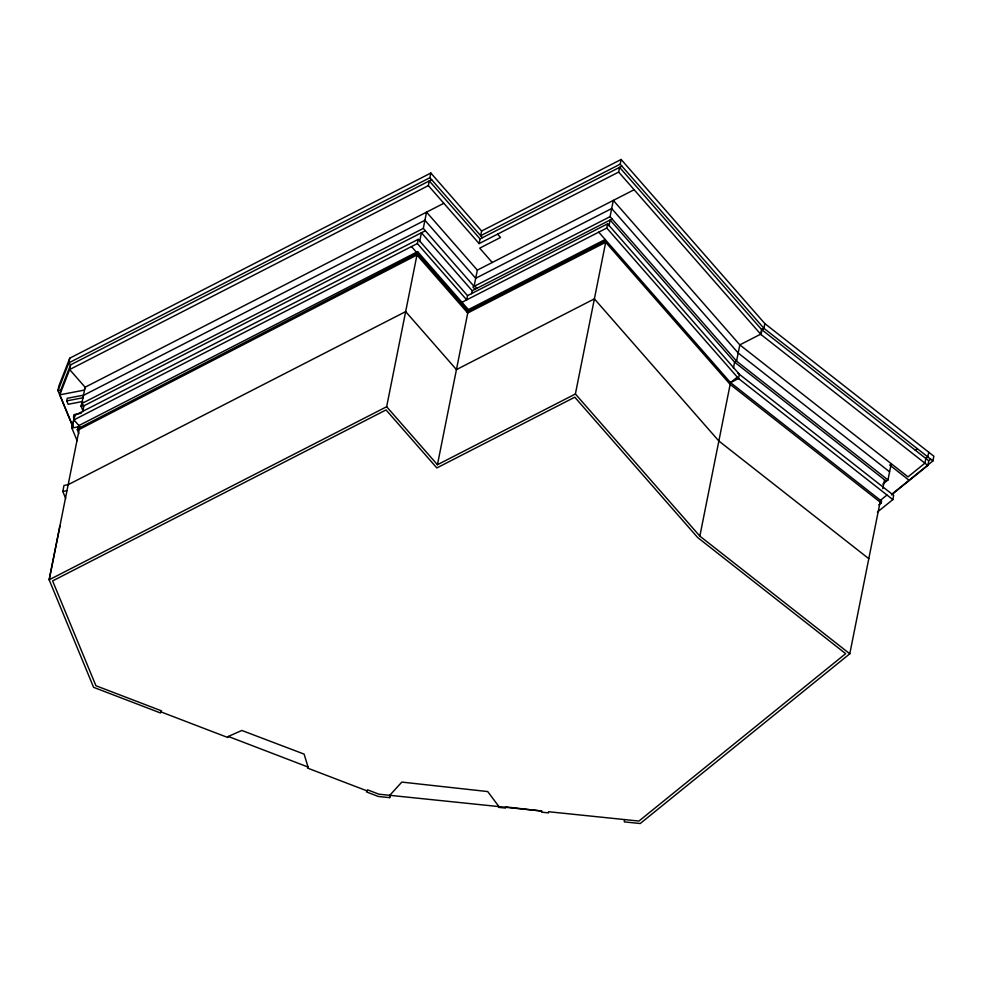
<?xml version="1.0" encoding="UTF-8"?>
<svg xmlns="http://www.w3.org/2000/svg" width="983" height="983" viewBox="0 0 983 983"><rect width="100%" height="100%" fill="white"/><g stroke="black" fill="none" stroke-linecap="round" stroke-linejoin="round"><path stroke-width="1.47" d="M541.658 811.012L378.959 794.203L367.544 789.828L366.487 791.917L378.357 796.476L389.673 797.643L389.784 795.321L401.814 782.087L487.703 791.561L498.639 806.195L498.59 807.35L505.434 808.063L505.483 806.896L541.658 811.012L541.608 812.179L548.465 812.88L548.514 811.725L638.938 821.063L845.65 653.658L697.66 537.529L574.772 397.193L436.833 467.933L386.049 409.936L52.615 580.916L95.929 685.729L161.507 710.856L160.438 712.945L93.594 687.326L49.162 579.823L79.193 429.473L416.964 255.015L386.651 406.729L49.15 579.798L59.914 525.991M624.426 819.564L624.328 821.886L640.216 823.521L849.791 653.793L880.104 502.08M389.673 797.643L390.263 794.682M431.648 179.717L70.579 364.865L60.749 390.116L59.803 394.81L73.258 427.347M892.392 493.736L932.916 460.916L933.85 456.223L764.86 323.616L621.133 159.479L620.199 164.161L480.675 235.711L481.609 231.017L430.837 173.033L69.768 358.181L68.822 362.862L57.96 390.656L73.16 427.433M82.769 401.482L68.146 404.283L66.733 400.88L67.249 398.287L83.334 395.203M418.217 239.336L417.37 243.551L466.692 299.876L467.539 295.65L418.217 239.336L74.819 415.416L71.882 428.072L77.153 440.777M65.714 498.528L62.789 491.463L63.981 485.479L68.159 484.68L405.66 311.611L456.444 369.608L594.383 298.869L718.843 440.998L868.8 558.676M417.628 251.636L417.271 253.405L468.055 311.402L468.412 309.62L417.628 251.636L78.898 425.565L77.338 429.829L78.873 433.564M78.898 425.565L77.338 429.829L79.193 429.473L78.308 428.465L417.271 253.405M82.732 411.742L83.911 405.819L425.344 230.747M428.355 185.615L429.288 180.921L480.073 238.918L479.139 243.6L428.355 185.615L69.646 369.559L59.803 394.81L84.378 390.091L85.116 387.228L443.837 203.284M82.891 410.599L81.134 406.36L85.116 387.228L69.646 369.559L70.579 364.865L68.822 362.862L429.903 177.714L430.837 173.033M419.643 241.634L421.412 232.762L472.196 290.747L471.607 293.708M423.304 228.412L426.548 212.144L477.333 270.141L474.076 286.397L423.304 228.412L81.872 403.497L81.134 406.36L83.911 405.819L81.872 403.497M437.435 464.726L467.748 313.012L605.7 242.273L575.387 393.986L437.435 464.726L386.651 406.729M461.985 302.285L606.769 228.044L607.617 223.829L739.376 374.302L738.528 378.516L730.516 382.633L699.847 536.116L849.791 653.793M466.876 312.004L604.815 241.265L605.172 239.496L468.412 309.62M479.139 243.6L618.651 172.062L619.597 167.368L761.567 329.514L928.763 460.781L927.829 465.463L891.47 494.916M474.949 289.334L472.897 287.011L610.062 216.665L613.318 200.409L739.818 344.873L908.009 476.866L924.917 463.177L925.851 458.496L927.805 456.911L928.738 452.217M608.969 225.93L610.148 220.008L734.608 362.149L886.383 481.252M733.429 368.06L734.608 362.149L736.574 361.142L739.818 344.873L760.633 334.208L761.567 329.514L763.926 328.31L764.86 323.616M927.829 465.463L761.039 334.576L761.972 329.895L763.926 328.31L932.916 460.916M882.783 488.686L884.553 479.815M878.827 504.869L881.21 502.94L881.554 501.158L730.516 382.633L598.758 232.16M882.808 484.14L887.981 479.962L891.225 463.693M877.389 512.094L892.822 499.597L893.67 495.383L737.877 373.122M74.819 415.416L71.882 428.072L77.915 426.917M82.756 398.226L83.494 395.363L424.926 220.278L475.711 278.275L611.684 208.543L738.196 353.008L889.603 471.828M69.768 358.181L58.894 385.963L57.96 390.656L60.749 390.116M367.015 790.873L307.495 768.067L308.023 767.023L304.116 754.108L241.806 730.455L228.314 736.464L227.786 737.508L160.966 711.901M730.516 382.633L737.041 377.349L892.822 499.597M915.259 450.189L917.225 448.604M928.763 460.781L930.729 459.196M880.461 500.298L886.985 495.014M417.37 243.551L73.934 419.888L79.77 426.561M481.609 231.017L621.133 159.479M480.073 238.918L621.944 166.164M477.333 270.141L634.133 189.731M472.196 290.747L612.114 219M467.539 295.65L607.617 223.829M66.733 400.88L82.818 397.796M81.306 413.204L73.995 414.605L73.479 417.185L74.413 419.458M62.789 491.463L66.967 490.664M228.314 736.464L308.023 767.023M889.627 464.984L909.336 480.454M887.981 479.962L736.574 361.142L610.062 216.665M881.21 502.94L730.16 384.402L604.815 241.265M761.039 334.576L618.651 172.062M620.199 164.161L763.926 328.31M606.769 228.044L738.528 378.516M497.595 234.138L500.519 237.468L479.704 248.146L492.25 262.486M429.903 177.714L482.432 237.702M575.387 393.986L699.847 536.116M474.863 286.004L476.915 288.338M411.484 246.573L416.448 252.238M416.092 254.019L467.748 313.012"/></g></svg>
